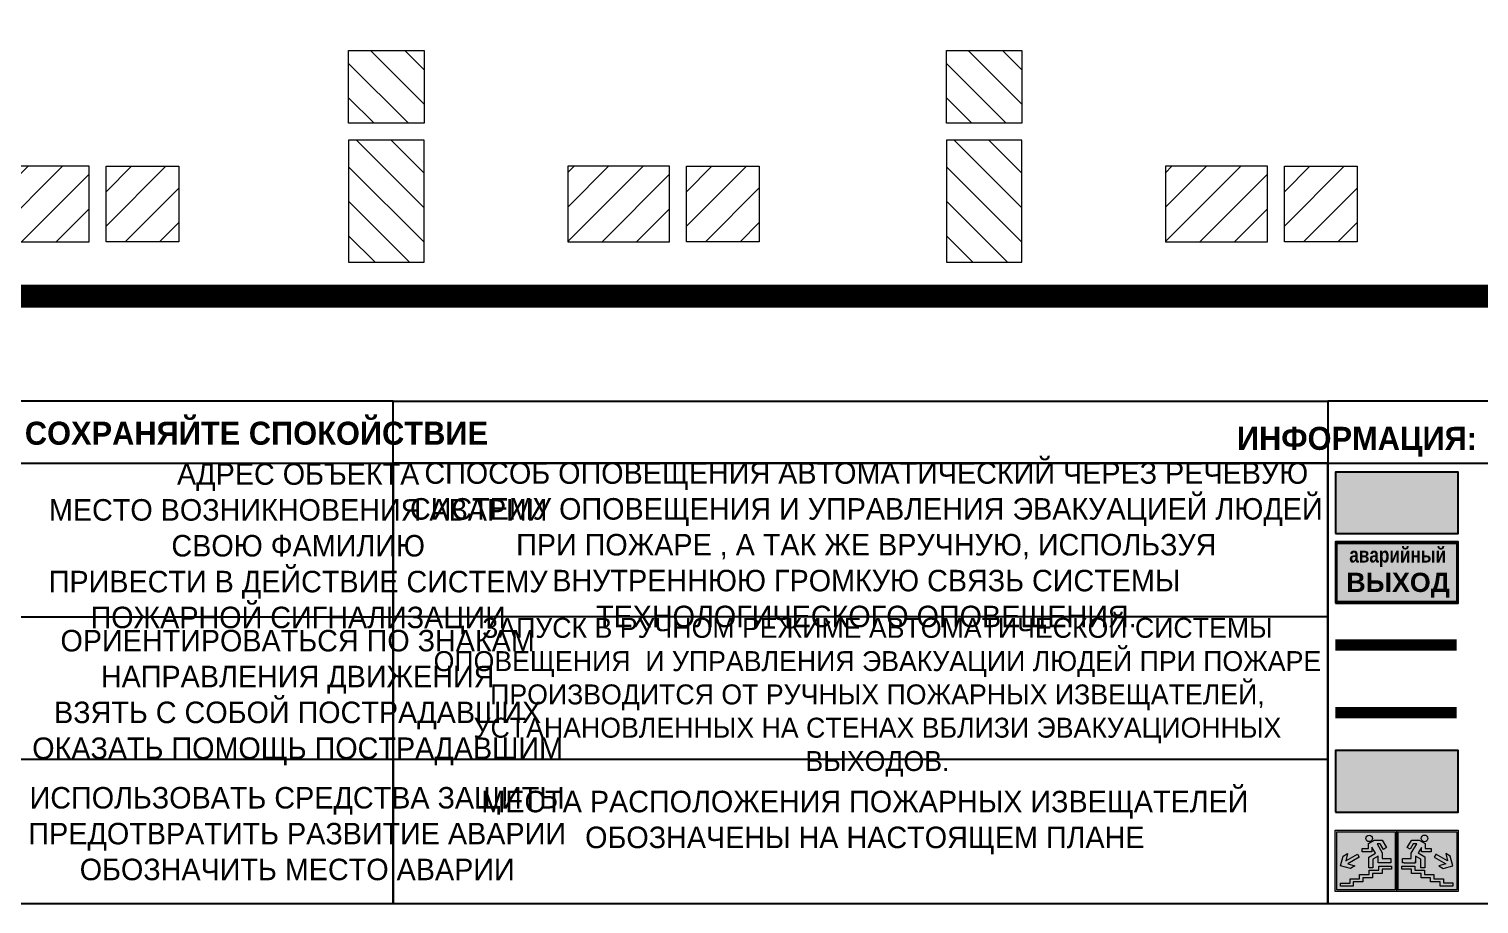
# Model space of a CAD drawing. Header units: millimetres. Extents: x 13114 to 67229, y 22859 to 38520.
# Drawn here: x 30236.9 to 30425.7, y 25091.1 to 25205 of the extents above; entities that cross this region are included whole.
import ezdxf

# ---------------------------------------------------------------- set-up
doc = ezdxf.new("R2010")
doc.units = ezdxf.units.MM
doc.linetypes.add('GOST2.303 4', pattern=[7, 5, -2, 0])
doc.layers.add('План_Штампы', color=7, linetype='Continuous')
doc.styles.add('обычный', font='arial.ttf')

# ---------------------------------------------------------------- blocks, each defined once
blk = doc.blocks.new('A$C41C009D9')
at = {"true_color": 0xffffff}
blk.add_hatch(color=7, dxfattribs=at).paths.add_polyline_path([(0, 8), (-16, 8), (-16, 0), (0, 0)])
h = blk.add_hatch(color=126)
h.dxf.hatch_style = 1
h.paths.add_polyline_path([(-15.8, 7.8), (-15.8, 0.2), (-0.2, 0.2), (-0.2, 7.8)])
at = {"color": 126}
for points in [[(-16, 0), (0, 0), (0, 8), (-16, 8)], [(-16, 0), (0, 0), (0, 8), (-16, 8)], [(-15.8, 7.8), (-0.2, 7.8), (-0.2, 0.2), (-15.8, 0.2)]]:
    blk.add_lwpolyline(points, close=True, dxfattribs=at)
at = {"color": 7, "true_color": 0xffffff, "insert": (-15.8, 7.3), "char_height": 2.5, "width": 15.5999, "attachment_point": 1, "style": 'обычный'}
blk.add_mtext('\\pi1.6133;{\\fArial|b1|i0|c204|p34;\\H0.8x;\\W0.8;аварийный\\H1.25x;\\W1;\\P\\pi1.2327;ВЫХОД}', dxfattribs=at)
blk = doc.blocks.new('A$C32E8229D')
at = {"true_color": 0xffffff}
blk.add_hatch(color=7, dxfattribs=at).paths.add_polyline_path([(0, 0), (0, -8), (16, -8), (16, 0)])
h = blk.add_hatch(color=126)
h.paths.add_polyline_path([(0.2, -0.2), (15.8, -0.2), (15.8, -7.8), (0.2, -7.8)])
h.paths.add_polyline_path([(13.49, -2.05), (12.08, -2.05), (11.37, -2.63, 0.162397), (11.29, -2.84), (11.29, -3.63), (10.35, -3.63), (10.35, -4.05), (11.68, -4.05), (11.68, -3.48), (12.26, -4.28), (11.29, -5.1), (11.29, -6.78), (11.85, -6.78), (11.85, -5.44), (12.8, -4.64), (12.8, -5.94), (14.46, -5.94), (14.46, -5.39), (13.45, -5.39), (13.45, -3.97), (12.46, -2.59), (13.15, -2.59), (13.69, -3.34), (14.18, -3)], flags=16)
h.paths.add_polyline_path([(10.74, -1.82, 1), (11.8, -1.82, 1)], flags=16)
h.paths.add_polyline_path([(9.39, -3.59), (5.99, -3.59), (6.56, -3.03), (5.91, -3.03), (5.1, -3.83), (5.91, -4.64), (6.56, -4.64), (5.99, -4.09), (9.39, -4.09)], flags=16)
h.paths.add_polyline_path([(4.29, -1.08), (1.72, -1.08), (1.72, -6.6), (4.29, -6.6)], flags=16)
at = {"color": 126}
blk.add_lwpolyline([(16, -8), (0, -8), (0, 0), (16, 0)], close=True, dxfattribs=at)
blk = doc.blocks.new('A$C7B4425F7')
at = {"true_color": 0xffffff}
blk.add_hatch(color=7, dxfattribs=at).paths.add_polyline_path([(0, 0), (-16, 0), (-16, -8), (0, -8)])
h = blk.add_hatch(color=126)
h.paths.add_polyline_path([(-0.2, -0.2), (-15.8, -0.2), (-15.8, -7.8), (-0.2, -7.8)])
h.paths.add_polyline_path([(-11.76, -2.03), (-11.76, -3.66), (-11.17, -3.66, -0.568275), (-11.17, -6.18), (-12.58, -6.18), (-12.58, -2.03)], flags=16)
h.paths.add_polyline_path([(-13.33, -4.12, -0.495768), (-13.59, -6.18), (-15.03, -6.18), (-15.03, -2.03), (-13.59, -2.03, -0.487973)], flags=16)
h.paths.add_polyline_path([(-10.25, -2.03), (-9.48, -2.03), (-9.48, -6.18), (-10.25, -6.18)], flags=16)
h.paths.add_polyline_path([(-13.84, -3.69), (-14.24, -3.69), (-14.24, -3.03), (-13.9, -3.03, -0.692621)], flags=0)
h.paths.add_polyline_path([(-9.15, -2.03), (-8.4, -2.03), (-8.04, -3.07), (-7.68, -2.03), (-6.93, -2.03), (-7.64, -4.1), (-6.93, -6.18), (-7.68, -6.18), (-8.04, -5.14), (-8.4, -6.18), (-9.15, -6.18), (-8.44, -4.1)], flags=16)
h.paths.add_polyline_path([(-11.76, -4.46), (-11.42, -4.46, -0.692621), (-11.36, -5.12), (-11.76, -5.12)], flags=0)
h.paths.add_polyline_path([(-13.9, -5.2), (-14.24, -5.2), (-14.24, -4.55), (-13.84, -4.55, -0.708038)], flags=0)
edge = h.paths.add_edge_path(flags=16)
edge.add_ellipse((-5.51, -4.08), major_axis=(0, 2.05), ratio=0.586184, start_angle=0, end_angle=360)
edge = h.paths.add_edge_path(flags=0)
edge.add_ellipse((-5.51, -4.08), major_axis=(0, 1.14), ratio=0.454828, start_angle=0, end_angle=360)
h.paths.add_polyline_path([(-4.13, -4.96, 0.377264), (-3.48, -4.52, 0.0555), (-3.16, -2.03), (-1.66, -2.03), (-1.66, -4.96), (-0.96, -4.96), (-0.96, -7.01), (-1.75, -7.01), (-1.75, -6.18), (-3.3, -6.18), (-3.3, -7.02), (-4.13, -7.02)], flags=16)
h.paths.add_polyline_path([(-2.73, -2.91), (-2.28, -2.91), (-2.28, -4.96), (-3.05, -4.96, 0.079136)], flags=0)
at = {"color": 126}
blk.add_lwpolyline([(-16, -8), (0, -8), (0, 0), (-16, 0)], close=True, dxfattribs=at)
blk = doc.blocks.new('вниз 3')
at = {"lineweight": 0, "true_color": 0xffffff}
h = blk.add_hatch(color=7, dxfattribs=at)
h.dxf.hatch_style = 1
h.paths.add_polyline_path([(40997.5, -4475.69), (40997.25, -4475.28), (40995.76, -4476.15), (40995.97, -4475.23), (40995.39, -4475.56), (40995.05, -4476.83), (40996.33, -4477.17), (40996.91, -4476.83), (40996, -4476.55)], flags=0)
h.paths.add_polyline_path([(40999.81, -4473.95), (41000.22, -4473.95), (41000.64, -4474.67), (41001.03, -4474.43), (41000.46, -4473.49), (41000.42, -4473.49), (40999.43, -4473.49), (40998.68, -4473.92), (40998.68, -4474.57), (40997.88, -4474.57), (40997.88, -4475), (40999.14, -4475), (40999.14, -4474.43), (40999.14, -4474.38), (40999.59, -4475.15), (40998.72, -4475.67), (40998.72, -4477.06), (40999.24, -4477.06), (40999.24, -4475.96), (40999.95, -4475.56), (40999.95, -4476.43), (41001.61, -4476.43), (41001.61, -4475.88), (41000.47, -4475.88), (41000.47, -4475.12)], flags=0)
h.paths.add_polyline_path([(40999.2, -4473.24, 1), (40998.35, -4473.24, 1)], flags=0)
h.paths.add_polyline_path([(41000.46, -4477.26), (41001.69, -4477.26), (41001.69, -4476.84), (41000.03, -4476.84), (41000.03, -4477.39), (40998.78, -4477.39), (40998.78, -4477.95), (40997.53, -4477.95), (40997.53, -4478.5), (40996.29, -4478.5), (40996.29, -4479.06), (40995.05, -4479.06), (40995.05, -4479.48), (40995.29, -4479.48), (40996.72, -4479.48), (40996.72, -4478.92), (40997.97, -4478.92), (40997.97, -4478.36), (40999.2, -4478.36), (40999.2, -4477.81), (41000.46, -4477.81)], flags=0)
h.paths.add_polyline_path([(41002.37, -4472.17), (40994.37, -4472.17), (40994.37, -4480.17), (41002.37, -4480.17)])
h.paths.add_polyline_path([(41002.16, -4479.96), (40994.57, -4479.96), (40994.57, -4472.37), (41002.16, -4472.37)], flags=16)
h.paths.add_polyline_path([(41001.61, -4475.88), (41001.61, -4476.43), (40999.95, -4476.43), (40999.95, -4475.56), (40999.24, -4475.96), (40999.24, -4477.06), (40998.72, -4477.06), (40998.72, -4475.67), (40999.59, -4475.15), (40999.14, -4474.38), (40999.14, -4474.43), (40999.14, -4475), (40997.88, -4475), (40997.88, -4474.57), (40998.68, -4474.57), (40998.68, -4473.92), (40999.43, -4473.49), (41000.42, -4473.49), (41000.46, -4473.49), (41001.03, -4474.43), (41000.64, -4474.67), (41000.22, -4473.95), (40999.81, -4473.95), (41000.47, -4475.12), (41000.47, -4475.88)], flags=0)
h.paths.add_polyline_path([(41001.69, -4476.84), (41001.69, -4477.26), (41000.46, -4477.26), (41000.46, -4477.81), (40999.2, -4477.81), (40999.2, -4478.36), (40997.97, -4478.36), (40997.97, -4478.92), (40996.72, -4478.92), (40996.72, -4479.48), (40995.05, -4479.48), (40995.05, -4479.06), (40996.29, -4479.06), (40996.29, -4478.5), (40997.53, -4478.5), (40997.53, -4477.95), (40998.78, -4477.95), (40998.78, -4477.39), (41000.03, -4477.39), (41000.03, -4476.84)], flags=0)
h.paths.add_polyline_path([(40998.35, -4473.24, -1), (40999.2, -4473.24, -1)], flags=0)
h.paths.add_polyline_path([(40997.5, -4475.69), (40996, -4476.55), (40996.91, -4476.83), (40996.33, -4477.17), (40995.05, -4476.83), (40995.39, -4475.56), (40995.97, -4475.23), (40995.76, -4476.15), (40997.25, -4475.28)], flags=0)
at = {"lineweight": 0}
h = blk.add_hatch(color=126, dxfattribs=at)
h.dxf.hatch_style = 1
h.paths.add_polyline_path([(41002.16, -4472.37), (40994.57, -4472.37), (40994.57, -4479.96), (41002.16, -4479.96)])
h.paths.add_polyline_path([(40995.97, -4475.23), (40995.76, -4476.15), (40997.25, -4475.28), (40997.5, -4475.69), (40996, -4476.55), (40996.91, -4476.83), (40996.33, -4477.17), (40995.05, -4476.83), (40995.39, -4475.56)], flags=16)
h.paths.add_polyline_path([(40997.88, -4474.57), (40998.68, -4474.57), (40998.68, -4473.92), (40999.43, -4473.49), (41000.42, -4473.49), (41000.46, -4473.49), (41001.03, -4474.43), (41000.64, -4474.67), (41000.22, -4473.95), (40999.81, -4473.95), (41000.47, -4475.12), (41000.47, -4475.88), (41001.61, -4475.88), (41001.61, -4476.43), (40999.95, -4476.43), (40999.95, -4475.56), (40999.24, -4475.96), (40999.24, -4477.06), (40998.72, -4477.06), (40998.72, -4475.67), (40999.59, -4475.15), (40999.14, -4474.38), (40999.14, -4474.43), (40999.14, -4475), (40997.88, -4475)], flags=16)
h.paths.add_polyline_path([(40998.35, -4473.24, -1), (40999.2, -4473.24, -1)], flags=16)
h.paths.add_polyline_path([(40997.53, -4477.95), (40998.78, -4477.95), (40998.78, -4477.39), (41000.03, -4477.39), (41000.03, -4476.84), (41001.69, -4476.84), (41001.69, -4477.26), (41000.46, -4477.26), (41000.46, -4477.81), (40999.2, -4477.81), (40999.2, -4478.36), (40997.97, -4478.36), (40997.97, -4478.92), (40996.72, -4478.92), (40996.72, -4479.48), (40995.05, -4479.48), (40995.05, -4479.06), (40996.29, -4479.06), (40996.29, -4478.5), (40997.53, -4478.5)], flags=16)
at = {"lineweight": 0, "true_color": 0xffffff}
h = blk.add_hatch(color=7, dxfattribs=at)
h.dxf.hatch_style = 1
h.paths.add_polyline_path([(40999.2, -4473.24, 1), (40998.35, -4473.24, 1)])
h.paths.add_polyline_path([(40999.81, -4473.95), (41000.22, -4473.95), (41000.64, -4474.67), (41001.03, -4474.43), (41000.46, -4473.49), (41000.42, -4473.49), (40999.43, -4473.49), (40998.68, -4473.92), (40998.68, -4474.57), (40997.88, -4474.57), (40997.88, -4475), (40999.14, -4475), (40999.14, -4474.43), (40999.14, -4474.38), (40999.59, -4475.15), (40998.72, -4475.67), (40998.72, -4477.06), (40999.24, -4477.06), (40999.24, -4475.96), (40999.95, -4475.56), (40999.95, -4476.43), (41001.61, -4476.43), (41001.61, -4475.88), (41000.47, -4475.88), (41000.47, -4475.12)])
h.paths.add_polyline_path([(40999.2, -4477.81), (41000.46, -4477.81), (41000.46, -4477.26), (41001.69, -4477.26), (41001.69, -4476.84), (41000.03, -4476.84), (41000.03, -4477.39), (40998.78, -4477.39), (40998.78, -4477.95), (40997.53, -4477.95), (40997.53, -4478.5), (40996.29, -4478.5), (40996.29, -4479.06), (40995.05, -4479.06), (40995.05, -4479.48), (40995.29, -4479.48), (40996.72, -4479.48), (40996.72, -4478.92), (40997.97, -4478.92), (40997.97, -4478.36), (40999.2, -4478.36)])
h.paths.add_polyline_path([(40997.5, -4475.69), (40997.25, -4475.28), (40995.76, -4476.15), (40995.97, -4475.23), (40995.39, -4475.56), (40995.05, -4476.83), (40996.33, -4477.17), (40996.91, -4476.83), (40996, -4476.55)])
at = {"color": 126, "lineweight": 0}
for points in [[(40994.37, -4472.17), (41002.37, -4472.17), (41002.37, -4480.17), (40994.37, -4480.17)], [(40994.57, -4472.37), (41002.16, -4472.37), (41002.16, -4479.96), (40994.57, -4479.96)]]:
    blk.add_lwpolyline(points, close=True, dxfattribs=at)
for points in [[(40999.14, -4474.43), (40999.14, -4475), (40997.88, -4475), (40997.88, -4474.57), (40998.68, -4474.57), (40998.68, -4473.92), (40999.43, -4473.49), (41000.42, -4473.49), (41000.46, -4473.49), (41001.03, -4474.43), (41000.64, -4474.67), (41000.22, -4473.95), (40999.81, -4473.95), (41000.47, -4475.12), (41000.47, -4475.88), (41001.61, -4475.88), (41001.61, -4476.43), (40999.95, -4476.43), (40999.95, -4475.56), (40999.24, -4475.96), (40999.24, -4477.06), (40998.72, -4477.06), (40998.72, -4475.67), (40999.59, -4475.15), (40999.14, -4474.38), (40999.14, -4474.43)], [(40995.05, -4476.83), (40995.39, -4475.56), (40995.97, -4475.23), (40995.76, -4476.15), (40997.25, -4475.28), (40997.5, -4475.69), (40996, -4476.55), (40996.91, -4476.83), (40996.33, -4477.17), (40995.05, -4476.83)], [(40995.29, -4479.48), (40995.05, -4479.48), (40995.05, -4479.06), (40996.29, -4479.06), (40996.29, -4478.5), (40997.53, -4478.5), (40997.53, -4477.95), (40998.78, -4477.95), (40998.78, -4477.39), (41000.03, -4477.39), (41000.03, -4476.84), (41001.69, -4476.84), (41001.69, -4477.26), (41000.46, -4477.26), (41000.46, -4477.81), (40999.2, -4477.81), (40999.2, -4478.36), (40997.97, -4478.36), (40997.97, -4478.92), (40996.72, -4478.92), (40996.72, -4479.48), (40995.05, -4479.48)]]:
    blk.add_lwpolyline(points, dxfattribs=at)
blk.add_circle((40998.77, -4473.24), 0.426, dxfattribs=at)
blk = doc.blocks.new('вниз')
at = {"lineweight": 0, "true_color": 0xffffff}
h = blk.add_hatch(color=7, dxfattribs=at)
h.dxf.hatch_style = 1
h.paths.add_polyline_path([(40994.51, -4472.22), (40986.51, -4472.22), (40986.51, -4480.22), (40994.51, -4480.22)])
h.paths.add_polyline_path([(40994.31, -4472.42), (40994.31, -4480.01), (40986.71, -4480.01), (40986.71, -4472.42)], flags=16)
h.paths.add_polyline_path([(40988.43, -4473.53), (40989.43, -4473.53), (40990.19, -4473.96), (40990.19, -4474.6), (40991, -4474.6), (40991, -4475.06), (40989.73, -4475.06), (40989.73, -4474.46), (40989.3, -4475.18), (40990.17, -4475.7), (40990.17, -4477.11), (40989.63, -4477.11), (40989.63, -4476.01), (40988.94, -4475.59), (40988.94, -4476.46), (40988.94, -4476.46), (40987.47, -4476.46), (40987.26, -4476.46), (40987.26, -4475.92), (40988.4, -4475.92), (40988.4, -4475.2), (40989.1, -4473.99), (40988.66, -4473.99), (40988.24, -4474.7), (40987.86, -4474.47), (40988.41, -4473.56)], flags=0)
h.paths.add_polyline_path([(40990.55, -4473.29, -1), (40989.69, -4473.29, -1)], flags=0)
h.paths.add_polyline_path([(40988.85, -4476.89), (40988.85, -4477.43), (40990.1, -4477.43), (40990.1, -4477.99), (40991.34, -4477.99), (40991.34, -4478.54), (40992.59, -4478.54), (40992.59, -4479.09), (40993.83, -4479.09), (40993.83, -4479.52), (40992.17, -4479.52), (40992.17, -4478.97), (40990.91, -4478.97), (40990.91, -4478.41), (40989.68, -4478.41), (40989.68, -4477.86), (40988.43, -4477.86), (40988.43, -4477.31), (40987.6, -4477.31), (40987.18, -4477.31), (40987.18, -4476.89)], flags=0)
h.paths.add_polyline_path([(40991.61, -4475.33), (40993.12, -4476.2), (40992.9, -4475.27), (40993.48, -4475.6), (40993.83, -4476.88), (40992.56, -4477.22), (40991.97, -4476.88), (40992.9, -4476.61), (40991.38, -4475.74), (40991.58, -4475.39)], flags=0)
h.paths.add_polyline_path([(40990.19, -4473.96), (40989.43, -4473.53), (40988.43, -4473.53), (40988.41, -4473.56), (40987.86, -4474.47), (40988.24, -4474.7), (40988.66, -4473.99), (40989.1, -4473.99), (40988.4, -4475.2), (40988.4, -4475.92), (40987.26, -4475.92), (40987.26, -4476.46), (40987.47, -4476.46), (40988.94, -4476.46), (40988.94, -4476.27), (40988.94, -4475.59), (40989.63, -4476.01), (40989.63, -4477.11), (40990.17, -4477.11), (40990.17, -4475.7), (40989.3, -4475.18), (40989.73, -4474.46), (40989.73, -4475.06), (40991, -4475.06), (40991, -4474.6), (40990.19, -4474.6)], flags=0)
h.paths.add_polyline_path([(40990.55, -4473.29, 1), (40989.69, -4473.29, 1)], flags=0)
h.paths.add_polyline_path([(40991.61, -4475.33), (40991.58, -4475.39), (40991.38, -4475.74), (40992.9, -4476.61), (40991.97, -4476.88), (40992.56, -4477.22), (40993.83, -4476.88), (40993.48, -4475.6), (40992.9, -4475.27), (40993.12, -4476.2)], flags=0)
h.paths.add_polyline_path([(40990.1, -4477.43), (40988.85, -4477.43), (40988.85, -4476.89), (40987.18, -4476.89), (40987.18, -4477.31), (40987.6, -4477.31), (40988.43, -4477.31), (40988.43, -4477.86), (40989.68, -4477.86), (40989.68, -4478.41), (40990.91, -4478.41), (40990.91, -4478.97), (40992.17, -4478.97), (40992.17, -4479.52), (40993.83, -4479.52), (40993.83, -4479.09), (40992.59, -4479.09), (40992.59, -4478.54), (40991.34, -4478.54), (40991.34, -4477.99), (40990.1, -4477.99)], flags=0)
at = {"lineweight": 0}
h = blk.add_hatch(color=126, dxfattribs=at)
h.dxf.hatch_style = 1
h.paths.add_polyline_path([(40994.31, -4472.42), (40986.71, -4472.42), (40986.71, -4480.01), (40994.31, -4480.01)])
h.paths.add_polyline_path([(40988.43, -4473.53), (40989.43, -4473.53), (40990.19, -4473.96), (40990.19, -4474.6), (40991, -4474.6), (40991, -4475.06), (40989.73, -4475.06), (40989.73, -4474.46), (40989.3, -4475.18), (40990.17, -4475.7), (40990.17, -4477.11), (40989.63, -4477.11), (40989.63, -4476.01), (40988.94, -4475.59), (40988.94, -4476.46), (40988.94, -4476.46), (40987.47, -4476.46), (40987.26, -4476.46), (40987.26, -4475.92), (40988.4, -4475.92), (40988.4, -4475.2), (40989.1, -4473.99), (40988.66, -4473.99), (40988.24, -4474.7), (40987.86, -4474.47), (40988.41, -4473.56)], flags=16)
h.paths.add_polyline_path([(40990.55, -4473.29, -1), (40989.69, -4473.29, -1)], flags=16)
h.paths.add_polyline_path([(40988.85, -4476.89), (40988.85, -4477.43), (40990.1, -4477.43), (40990.1, -4477.99), (40991.34, -4477.99), (40991.34, -4478.54), (40992.59, -4478.54), (40992.59, -4479.09), (40993.83, -4479.09), (40993.83, -4479.52), (40992.17, -4479.52), (40992.17, -4478.97), (40990.91, -4478.97), (40990.91, -4478.41), (40989.68, -4478.41), (40989.68, -4477.86), (40988.43, -4477.86), (40988.43, -4477.31), (40987.6, -4477.31), (40987.18, -4477.31), (40987.18, -4476.89)], flags=16)
h.paths.add_polyline_path([(40991.61, -4475.33), (40993.12, -4476.2), (40992.9, -4475.27), (40993.48, -4475.6), (40993.83, -4476.88), (40992.56, -4477.22), (40991.97, -4476.88), (40992.9, -4476.61), (40991.38, -4475.74), (40991.58, -4475.39)], flags=16)
at = {"lineweight": 0, "true_color": 0xffffff}
h = blk.add_hatch(color=7, dxfattribs=at)
h.dxf.hatch_style = 1
h.paths.add_polyline_path([(40989.73, -4474.46), (40989.73, -4475.06), (40991, -4475.06), (40991, -4474.6), (40990.19, -4474.6), (40990.19, -4473.96), (40989.43, -4473.53), (40988.43, -4473.53), (40988.41, -4473.56), (40987.86, -4474.47), (40988.24, -4474.7), (40988.66, -4473.99), (40989.1, -4473.99), (40988.4, -4475.2), (40988.4, -4475.92), (40987.26, -4475.92), (40987.26, -4476.46), (40987.47, -4476.46), (40988.94, -4476.46), (40988.94, -4475.59), (40989.63, -4476.01), (40989.63, -4477.11), (40990.17, -4477.11), (40990.17, -4475.7), (40989.3, -4475.18)])
h.paths.add_polyline_path([(40989.69, -4473.29, 1), (40990.55, -4473.29, 1)])
h.paths.add_polyline_path([(40991.61, -4475.33), (40991.58, -4475.39), (40991.38, -4475.74), (40992.9, -4476.61), (40991.97, -4476.88), (40992.56, -4477.22), (40993.83, -4476.88), (40993.48, -4475.6), (40992.9, -4475.27), (40993.12, -4476.2)])
h.paths.add_polyline_path([(40990.1, -4477.43), (40988.85, -4477.43), (40988.85, -4476.89), (40987.18, -4476.89), (40987.18, -4477.31), (40987.6, -4477.31), (40988.43, -4477.31), (40988.43, -4477.86), (40989.68, -4477.86), (40989.68, -4478.41), (40990.91, -4478.41), (40990.91, -4478.97), (40992.17, -4478.97), (40992.17, -4479.52), (40993.83, -4479.52), (40993.83, -4479.09), (40992.59, -4479.09), (40992.59, -4478.54), (40991.34, -4478.54), (40991.34, -4477.99), (40990.1, -4477.99)])
at = {"color": 126, "lineweight": 0}
for points in [[(40986.51, -4472.22), (40994.51, -4472.22), (40994.51, -4480.22), (40986.51, -4480.22)], [(40986.71, -4472.42), (40994.31, -4472.42), (40994.31, -4480.01), (40986.71, -4480.01)]]:
    blk.add_lwpolyline(points, close=True, dxfattribs=at)
for points in [[(40987.47, -4476.46), (40987.26, -4476.46), (40987.26, -4475.92), (40988.4, -4475.92), (40988.4, -4475.2), (40989.1, -4473.99), (40988.66, -4473.99), (40988.24, -4474.7), (40987.86, -4474.47), (40988.41, -4473.56), (40988.43, -4473.53), (40989.43, -4473.53), (40990.19, -4473.96), (40990.19, -4474.6), (40991, -4474.6), (40991, -4475.06), (40989.73, -4475.06), (40989.73, -4474.46), (40989.3, -4475.18), (40990.17, -4475.7), (40990.17, -4477.11), (40989.63, -4477.11), (40989.63, -4476.01), (40988.94, -4475.59), (40988.94, -4476.46)], [(40991.58, -4475.39), (40991.38, -4475.74), (40992.9, -4476.61), (40991.97, -4476.88), (40992.56, -4477.22), (40993.83, -4476.88), (40993.48, -4475.6), (40992.9, -4475.27), (40993.12, -4476.2), (40991.61, -4475.33), (40991.58, -4475.39)], [(40987.6, -4477.31), (40987.18, -4477.31), (40987.18, -4476.89), (40988.85, -4476.89), (40988.85, -4477.43), (40990.1, -4477.43), (40990.1, -4477.99), (40991.34, -4477.99), (40991.34, -4478.54), (40992.59, -4478.54), (40992.59, -4479.09), (40993.83, -4479.09), (40993.83, -4479.52), (40992.17, -4479.52), (40992.17, -4478.97), (40990.91, -4478.97), (40990.91, -4478.41), (40989.68, -4478.41), (40989.68, -4477.86), (40988.43, -4477.86), (40988.43, -4477.31), (40987.6, -4477.31)], [(40987.47, -4476.46), (40988.94, -4476.46), (40988.94, -4476.27)]]:
    blk.add_lwpolyline(points, dxfattribs=at)
blk.add_circle((40990.12, -4473.29), 0.432, dxfattribs=at)

msp = doc.modelspace()

# ---------------------------------------------------------------- hatches: boundary and pattern name
at = {"lineweight": 0}
h = msp.add_hatch(dxfattribs=at)
h.set_pattern_fill('ANSI31', color=256, angle=270)
h.set_pattern_definition([(315, (25262.533, 53933.3134), (2.24506403, 2.24506403), [])])
h.paths.add_polyline_path([(30288.3, 25202.17), (30278.48, 25202.17), (30278.48, 25192.71), (30288.3, 25192.71)])
h.paths.add_polyline_path([(30278.48, 25174.61), (30288.3, 25174.61), (30288.3, 25190.5), (30278.48, 25190.5)])
h = msp.add_hatch(dxfattribs=at)
h.set_pattern_fill('ANSI31', color=256, angle=270)
h.set_pattern_definition([(315, (25340.3826, 53933.3134), (2.24506403, 2.24506403), [])])
h.paths.add_polyline_path([(30366.15, 25202.17), (30356.33, 25202.17), (30356.33, 25192.71), (30366.15, 25192.71)])
h.paths.add_polyline_path([(30356.33, 25174.61), (30366.15, 25174.61), (30366.15, 25190.5), (30356.33, 25190.5)])
h = msp.add_hatch(dxfattribs=at)
h.set_pattern_fill('ANSI31', color=256, angle=180)
h.set_pattern_definition([(225, (58987.4917, 30203.0547), (2.24506403, -2.24506403), [])])
h.paths.add_polyline_path([(30256.35, 25177.29), (30256.35, 25187.11), (30246.89, 25187.11), (30246.89, 25177.29)])
h.paths.add_polyline_path([(30231.41, 25187.11), (30231.41, 25177.29), (30244.68, 25177.29), (30244.68, 25187.11)])
h = msp.add_hatch(dxfattribs=at)
h.set_pattern_fill('ANSI31', color=256, angle=180)
h.set_pattern_definition([(225, (59063.095, 30203.0547), (2.24506403, -2.24506403), [])])
h.paths.add_polyline_path([(30331.96, 25177.29), (30331.96, 25187.11), (30322.5, 25187.11), (30322.5, 25177.29)])
h.paths.add_polyline_path([(30307.02, 25187.11), (30307.02, 25177.29), (30320.28, 25177.29), (30320.28, 25187.11)])
h = msp.add_hatch(dxfattribs=at)
h.set_pattern_fill('ANSI31', color=256, angle=180)
h.set_pattern_definition([(225, (59140.952, 30203.0547), (2.24506403, -2.24506403), [])])
h.paths.add_polyline_path([(30409.81, 25177.29), (30409.81, 25187.11), (30400.35, 25187.11), (30400.35, 25177.29)])
h.paths.add_polyline_path([(30384.87, 25187.11), (30384.87, 25177.29), (30398.14, 25177.29), (30398.14, 25187.11)])

# ---------------------------------------------------------------- linework, layer by layer
at = {"lineweight": 100, "const_width": 3}
msp.add_lwpolyline([(30519.11, 25262.69), (30519.11, 25170.21), (30150.39, 25170.21)], dxfattribs=at)
at = {"lineweight": 0}
for points in [[(30288.3, 25202.17), (30288.3, 25192.71), (30278.48, 25192.71), (30278.48, 25202.17)], [(30366.15, 25202.17), (30366.15, 25192.71), (30356.33, 25192.71), (30356.33, 25202.17)], [(30278.48, 25190.5), (30278.48, 25174.61), (30288.3, 25174.61), (30288.3, 25190.5)], [(30356.33, 25190.5), (30356.33, 25174.61), (30366.15, 25174.61), (30366.15, 25190.5)], [(30244.68, 25187.11), (30231.41, 25187.11), (30231.41, 25177.29), (30244.68, 25177.29)], [(30256.35, 25177.29), (30246.89, 25177.29), (30246.89, 25187.11), (30256.35, 25187.11)], [(30320.28, 25187.11), (30307.02, 25187.11), (30307.02, 25177.29), (30320.28, 25177.29)], [(30331.96, 25177.29), (30322.5, 25177.29), (30322.5, 25187.11), (30331.96, 25187.11)], [(30398.14, 25187.11), (30384.87, 25187.11), (30384.87, 25177.29), (30398.14, 25177.29)], [(30409.81, 25177.29), (30400.35, 25177.29), (30400.35, 25187.11), (30409.81, 25187.11)]]:
    msp.add_lwpolyline(points, close=True, dxfattribs=at)
for points in [[(30140.52, 25148.48), (30284.28, 25148.48), (30284.28, 25156.53), (30140.52, 25156.53)], [(30284.28, 25156.53), (30406, 25156.53), (30406, 25091.08), (30284.28, 25091.08)], [(30284.28, 25156.53), (30406, 25156.53), (30406, 25148.48), (30284.28, 25148.48)], [(30406, 25148.48), (30549.77, 25148.48), (30549.77, 25156.53), (30406, 25156.53)], [(30140.52, 25148.48), (30284.28, 25148.48), (30284.28, 25091.08), (30140.52, 25091.08)], [(30284.28, 25148.48), (30406, 25148.48), (30406, 25128.48), (30284.28, 25128.48)], [(30406, 25148.48), (30549.77, 25148.48), (30549.77, 25091.08), (30406, 25091.08)], [(30406, 25128.48), (30284.28, 25128.48), (30284.28, 25109.91), (30406, 25109.91)]]:
    msp.add_lwpolyline(points, close=True)
for points in [[(30198.93, 25128.48), (30140.52, 25128.48), (30284.28, 25128.48)], [(30198.93, 25109.91), (30140.52, 25109.91), (30284.28, 25109.91)]]:
    msp.add_lwpolyline(points)
at = {"color": 126, "lineweight": 80, "true_color": 0x008754, "const_width": 1.5}
msp.add_lwpolyline([(30422.78, 25124.79), (30406.99, 25124.79)], dxfattribs=at)
at = {"color": 126, "linetype": 'GOST2.303 4', "lineweight": 80, "true_color": 0x008754, "const_width": 1.5}
msp.add_lwpolyline([(30422.79, 25115.99), (30406.99, 25115.99)], dxfattribs=at)

# ---------------------------------------------------------------- block references
msp.add_blockref('A$C41C009D9', (30422.99, 25130.23))
at = {"color": 126, "true_color": 0x008754}
for name, p in [('вниз 3', (-10587.39, 29572.86)), ('вниз', (-10571.52, 29572.91)), ('вниз', (-10571.52, 29572.91))]:
    msp.add_blockref(name, p, dxfattribs=at)
at = {"layer": 'План_Штампы'}
msp.add_blockref('A$C7B4425F7', (30422.99, 25147.31), dxfattribs=at)
at = {"layer": 'План_Штампы', "color": 126, "true_color": 0x008754, "xscale": -1}
msp.add_blockref('A$C32E8229D', (30422.99, 25111.04), dxfattribs=at)

# ---------------------------------------------------------------- texts
at = {"lineweight": 0, "attachment_point": 5, "style": 'обычный'}
for s, insert, char_height, width in [('{\\fProxima Nova Rg|b1|i0|c204|p2;ДЕЙСТВИЯ ПРИ АВАРИИ: СОХРАНЯЙТЕ СПОКОЙСТВИЕ\\H1.6644x; }', (30240.13, 25151.93), 3, 175.1736), ('{\\fProxima Nova Rg|b1|i0|c204|p2;ИНФОРМАЦИЯ:\\H1.1997x; }', (30409.8, 25151.26), 3, 175.1736), ('{\\fProxima Nova Rg|b0|i0|c204|p2;СПОСОБ ОПОВЕЩЕНИЯ АВТОМАТИЧЕСКИЙ ЧЕРЕЗ РЕЧЕВУЮ СИСТЕМУ ОПОВЕЩЕНИЯ И УПРАВЛЕНИЯ ЭВАКУАЦИЕЙ ЛЮДЕЙ ПРИ ПОЖАРЕ , А ТАК ЖЕ ВРУЧНУЮ, ИСПОЛЬЗУЯ ВНУТРЕННЮЮ ГРОМКУЮ СВЯЗЬ СИСТЕМЫ ТЕХНОЛОГИЧЕСКОГО ОПОВЕЩЕНИЯ.}', (30345.9, 25137.44), 2.8, 118.5618), ('\\pi-8.4,l8.4,t8.4;{\\fProxima Nova Rg|b0|i0|c204|p2;АДРЕС ОБЪЕКТА\\PМЕСТО ВОЗНИКНОВЕНИЯ АВАРИИ\\PСВОЮ ФАМИЛИЮ\\PПРИВЕСТИ В ДЕЙСТВИЕ СИСТЕМУ \\PПОЖАРНОЙ СИГНАЛИЗАЦИИ}', (30271.91, 25137.31), 2.8, 126.6484), ('{\\fProxima Nova Rg|b0|i0|c204|p2;\\P\\pt7.8;ЗАПУСК В РУЧНОМ РЕЖИМЕ АВТОМАТИЧЕСКОЙ СИСТЕМЫ ОПОВЕЩЕНИЯ  И УПРАВЛЕНИЯ ЭВАКУАЦИИ ЛЮДЕЙ ПРИ ПОЖАРЕ ПРОИЗВОДИТСЯ ОТ РУЧНЫХ ПОЖАРНЫХ ИЗВЕЩАТЕЛЕЙ, УСТАНАНОВЛЕННЫХ НА СТЕНАХ ВБЛИЗИ ЭВАКУАЦИОННЫХ ВЫХОДОВ. }', (30347.35, 25120.15), 2.6, 121.7868), ('\\pi-8.4,l8.4,t8.4;{\\fProxima Nova Rg|b0|i0|c204|p2;ОРИЕНТИРОВАТЬСЯ ПО ЗНАКАМ \\PНАПРАВЛЕНИЯ ДВИЖЕНИЯ\\PВЗЯТЬ С СОБОЙ ПОСТРАДАВШИХ\\PОКАЗАТЬ ПОМОЩЬ ПОСТРАДАВШИМ}', (30271.84, 25117.95), 2.8, 126.6484), ('\\pi-8.4,l8.4,t8.4;{\\fProxima Nova Rg|b0|i0|c204|p2;ИСПОЛЬЗОВАТЬ СРЕДСТВА ЗАЩИТЫ \\PПРЕДОТВРАТИТЬ РАЗВИТИЕ АВАРИИ\\PОБОЗНАЧИТЬ МЕСТО АВАРИИ}', (30271.78, 25100.22), 2.8, 126.6484), ('\\pt8.4;{\\fProxima Nova Rg|b0|i0|c204|p2;\\PМЕСТА РАСПОЛОЖЕНИЯ ПОЖАРНЫХ ИЗВЕЩАТЕЛЕЙ ОБОЗНАЧЕНЫ НА НАСТОЯЩЕМ ПЛАНЕ}', (30345.71, 25104.01), 2.8, 118.5618)]:
    msp.add_mtext(s, dxfattribs=dict(at, insert=insert, char_height=char_height, width=width))

doc.saveas('drawing.dxf')
